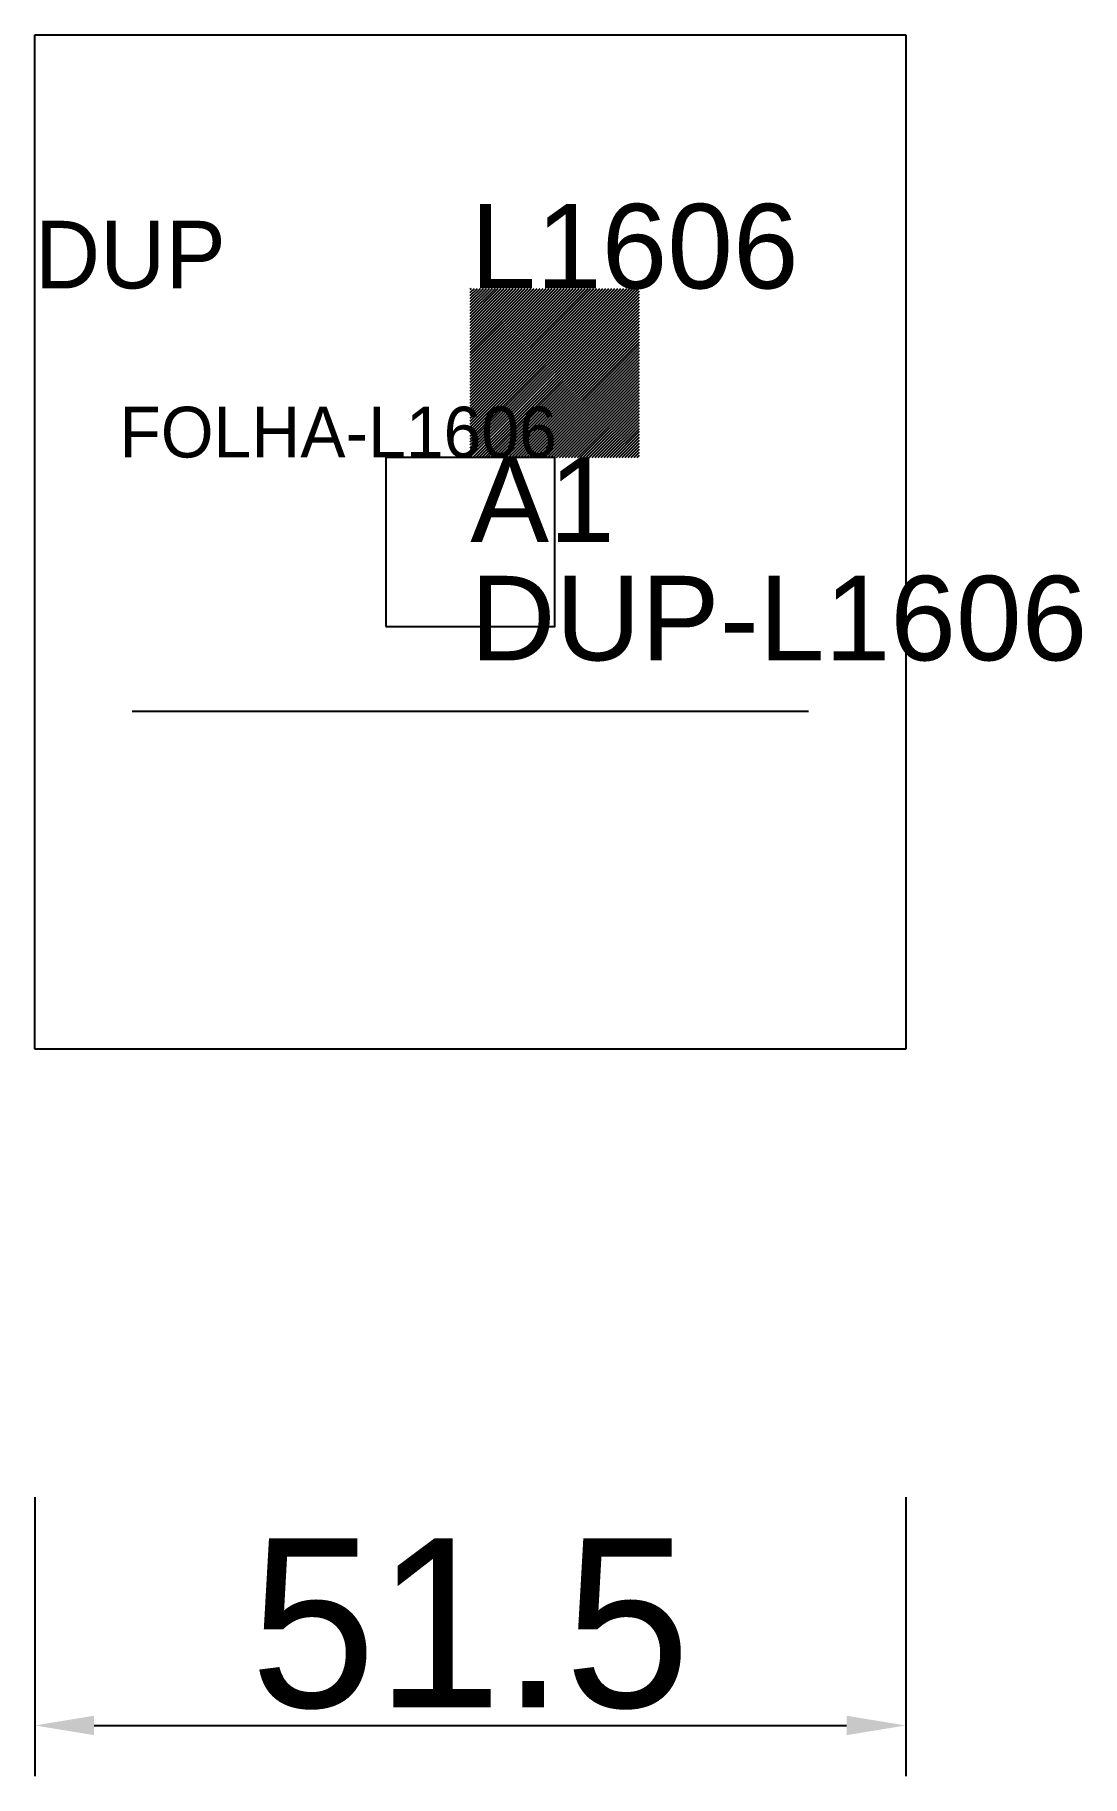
# Model space of a CAD drawing. Header units: metres. Extents: x 222 to 284, y 98 to 202.
import ezdxf

# ---------------------------------------------------------------- set-up
doc = ezdxf.new("R2010")
doc.units = ezdxf.units.M
for name, color, linetype in [('3', 3, 'CONTINUOUS'), ('AUX00', 7, 'CONTINUOUS'), ('COTA', 241, 'CONTINUOUS'), ('FOLHA', 255, 'CONTINUOUS'), ('Hachura', 251, 'CONTINUOUS'), ('NOMENCLATURA', 7, 'CONTINUOUS'), ('Nível', 160, 'CONTINUOUS'), ('Painéis', 200, 'CONTINUOUS'), ('Pilares', 5, 'CONTINUOUS'), ('REAPROVEITAMENTO', 251, 'CONTINUOUS'), ('SARR_2.2x7', 40, 'CONTINUOUS')]:
    doc.layers.add(name, color=color, linetype=linetype)
doc.styles.add('ARIAL', font='Arial.ttf')
doc.styles.add('STR_STANDARD', font='arial.ttf')
doc.dimstyles.new('EZ DXF', dxfattribs={"dimtxt": 10, "dimasz": 3.5, "dimexe": 3, "dimexo": 1.5, "dimgap": 1, "dimtad": 1, "dimdec": 1, "dimdsep": 46, "dimcen": 2.5, "dimazin": 3, "dimtfac": 1, "dimtmove": 0, "dimatfit": 3})

msp = doc.modelspace()

# ---------------------------------------------------------------- hatches: boundary and pattern name
at = {"layer": 'Hachura'}
h = msp.add_hatch(dxfattribs=at)
h.set_pattern_fill('ANSI31', scale=50)
h.paths.add_polyline_path([(222.2, 201.5), (273.7, 201.5), (273.7, 141.5), (222.2, 141.5)])
h = msp.add_hatch(dxfattribs=at)
h.set_pattern_fill('ANSI31', scale=50)
h.paths.add_polyline_path([(222.2, 201.5), (273.7, 201.5), (273.7, 141.5), (222.2, 141.5)])
at = {"layer": 'Reaproveitamento'}
h = msp.add_hatch(dxfattribs=at)
h.set_pattern_fill('SOLID')
h.paths.add_polyline_path([(247.95, 176.5), (257.95, 176.5), (257.95, 186.5), (247.95, 186.5)])
h = msp.add_hatch(dxfattribs=at)
h.set_pattern_fill('SOLID')
h.paths.add_polyline_path([(247.95, 176.5), (257.95, 176.5), (257.95, 186.5), (247.95, 186.5)])

# ---------------------------------------------------------------- linework, layer by layer
at = {"layer": 'Painéis', "color": 200}
for p, q in [((222.2, 201.5), (273.7, 201.5)), ((222.2, 141.5), (222.2, 201.5)), ((222.2, 201.5), (273.7, 201.5)), ((222.2, 141.5), (222.2, 201.5)), ((273.7, 201.5), (273.7, 141.5)), ((273.7, 201.5), (273.7, 141.5)), ((273.7, 141.5), (222.2, 141.5)), ((273.7, 141.5), (222.2, 141.5))]:
    msp.add_line(p, q, dxfattribs=at)
at = {"layer": 'Pilares'}
msp.add_lwpolyline([(242.95, 166.5), (252.95, 166.5), (252.95, 176.5), (242.95, 176.5)], close=True, dxfattribs=at)
msp.add_lwpolyline([(242.95, 166.5), (252.95, 166.5), (252.95, 176.5), (242.95, 176.5)], close=True, dxfattribs=at)
at = {"layer": 'SARR_2.2x7'}
msp.add_line((227.95, 161.5), (267.95, 161.5), dxfattribs=at)
msp.add_line((227.95, 161.5), (267.95, 161.5), dxfattribs=at)

# ---------------------------------------------------------------- texts
at = {"layer": '3', "style": 'STR_STANDARD'}
msp.add_text('A1', height=5, dxfattribs=at).set_placement((247.95, 171.5))
msp.add_text('A1', height=5, dxfattribs=at).set_placement((247.95, 171.5))
at = {"layer": 'AUX00', "style": 'STR_STANDARD'}
msp.add_text('DUP-L1606', height=5, dxfattribs=at).set_placement((247.95, 164.5))
msp.add_text('DUP-L1606', height=5, dxfattribs=at).set_placement((247.95, 164.5))
at = {"layer": 'FOLHA'}
msp.add_text('FOLHA-L1606', height=3, dxfattribs=at).set_placement((227.2, 176.5))
msp.add_text('FOLHA-L1606', height=3, dxfattribs=at).set_placement((227.2, 176.5))
at = {"layer": 'NOMENCLATURA', "insert": (247.95, 191.5), "char_height": 5, "attachment_point": 1, "style": 'ARIAL'}
msp.add_mtext('L1606', dxfattribs=at)
msp.add_mtext('L1606', dxfattribs=at)
at = {"layer": 'Nível'}
msp.add_text('DUP', height=4, dxfattribs=at).set_placement((222.2, 186.5))
msp.add_text('DUP', height=4, dxfattribs=at).set_placement((222.2, 186.5))

# ---------------------------------------------------------------- dimensions: what is measured, and where the dimension line sits
at = {"layer": 'COTA'}
msp.add_linear_dim(base=(222.2, 101.5), p1=(222.2, 116.5), p2=(273.7, 116.5), dimstyle='EZ DXF', dxfattribs=at).render()
msp.add_linear_dim(base=(222.2, 101.5), p1=(222.2, 116.5), p2=(273.7, 116.5), dimstyle='EZ DXF', dxfattribs=at).render()

doc.saveas('drawing.dxf')
